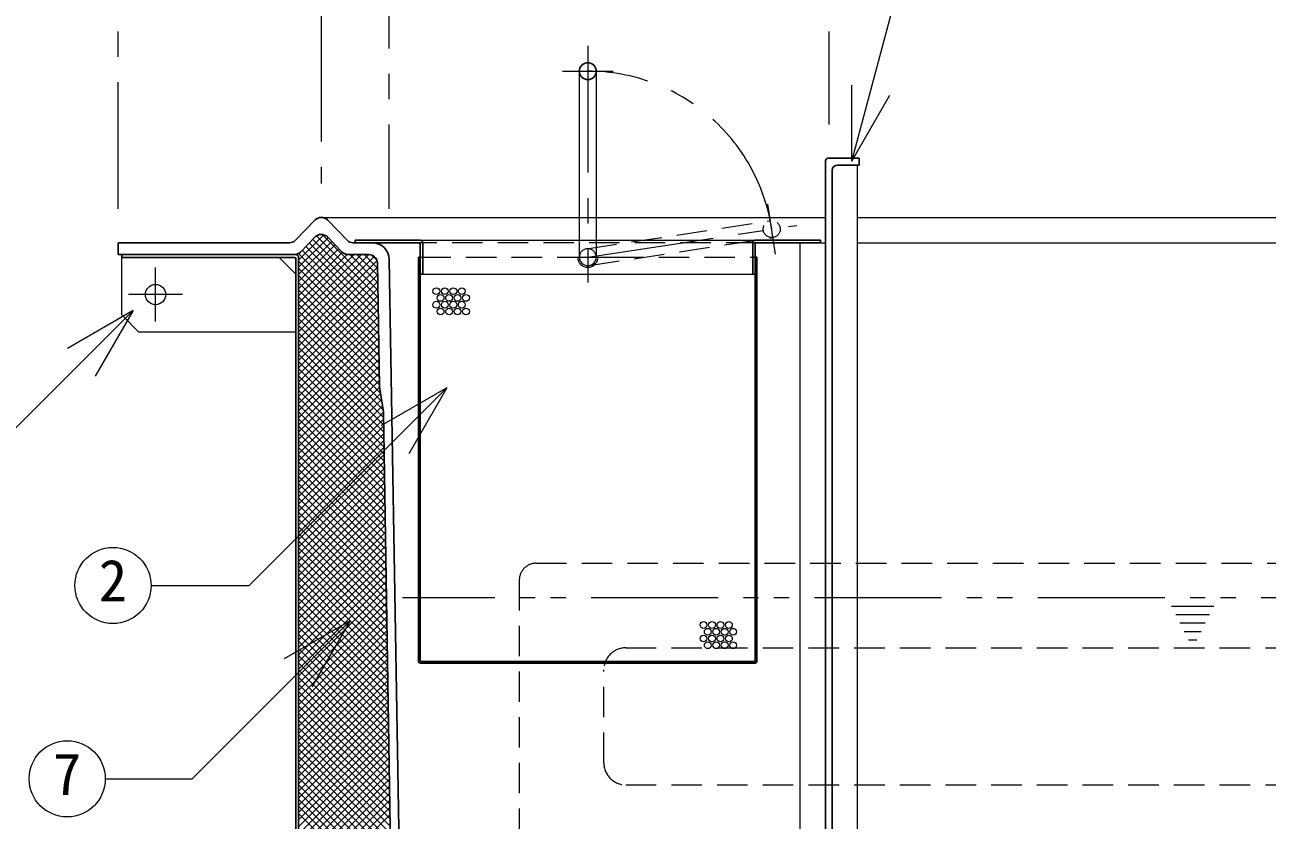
# Model space of a CAD drawing. Units: millimetres at full size, sheet at 1:15; details may follow other scales. Extents: x -3151 to 2924, y -2106 to 2109.
# Drawn here: x -2349 to -1614, y -940 to -469 of the extents above; entities that cross this region are included whole.
import ezdxf
from ezdxf.enums import TextEntityAlignment as Align

# ---------------------------------------------------------------- set-up
doc = ezdxf.new("R2010")
doc.units = ezdxf.units.MM
doc.header["$LTSCALE"] = 15
for name, pattern in [('CHAIN1', [8, 5, -1, 1, -1]), ('DASHED1', [1.8, 1.2, -0.6]), ('DOUBLE_CHAIN1', [8.8, 5, -1, 0.6, -0.6, 0.6, -1])]:
    doc.linetypes.add(name, pattern=pattern)
doc.layers.add('0-0____1', color=4, linetype='Continuous', lineweight=9)
doc.styles.add('ＭＳ ゴシック', font='')
doc.styles.get('ＭＳ ゴシック').set_extended_font_data('MS Gothic')

msp = doc.modelspace()

# ---------------------------------------------------------------- linework, layer by layer
at = {"layer": '0-0____1', "linetype": 'CHAIN1'}
for p, q in [((-2293.4, -578.33), (-2293.4, -38.33)), ((-2173.4, -103.33), (-2173.4, -563.33)), ((-2133.4, -168.33), (-2133.4, -578.33)), ((-1873.4, -233.33), (-1873.4, -528.33)), ((-2015.9, -481.83), (-2015.9, -621.83)), ((-2030.9, -496.83), (-2000.9, -496.83)), ((-1904.9, -605.1), (-1909.42, -575.44)), ((-2015.9, -606.83), (-1892.33, -588.01)), ((-2030.9, -606.83), (-2000.9, -606.83)), ((-2271.4, -644.93), (-2271.4, -612.93)), ((-2255.4, -628.93), (-2287.4, -628.93))]:
    msp.add_line(p, q, dxfattribs=at)
at = {"layer": '0-0____1', "color": 7, "lineweight": 18}
for p, q in [((-2020.9, -496.83), (-2020.9, -606.83)), ((-2010.9, -496.83), (-2010.9, -606.83)), ((-1859.8, -550.01), (-1859.8, -505.01)), ((-1859.8, -550.01), (-1837.3, -511.03)), ((-1856.4, -1018.33), (-1856.4, -552.33)), ((-2291.4, -640.93), (-2291.4, -606.93)), ((-2188.4, -616.93), (-2198.4, -606.93)), ((-2284.55, -638.26), (-2398.65, -752.36)), ((-2284.55, -638.26), (-2323.52, -660.76)), ((-2284.55, -638.26), (-2307.05, -677.23)), ((-2291.4, -640.93), (-2281.4, -650.93)), ((-2281.4, -650.93), (-2188.4, -650.93)), ((-2099.17, -684.07), (-2216.06, -800.97)), ((-2099.17, -684.07), (-2138.14, -706.57)), ((-2099.17, -684.07), (-2121.67, -723.04)), ((-2274.04, -800.97), (-2216.06, -800.97)), ((-2156.41, -821.93), (-2249.79, -915.31)), ((-2156.41, -821.93), (-2195.38, -844.43)), ((-2156.41, -821.93), (-2178.91, -860.9)), ((-2301.1, -915.31), (-2249.79, -915.31))]:
    msp.add_line(p, q, dxfattribs=at)
at = {"layer": '0-0____1', "color": 5, "lineweight": 25}
for p, q in [((-1875.4, -549.83), (-1875.4, -1050.83)), ((-1873.9, -548.33), (-1855.4, -548.33)), ((-1855.4, -548.33), (-1855.4, -552.33)), ((-1871.4, -555.33), (-1871.4, -1045.33)), ((-1868.4, -552.33), (-1855.4, -552.33)), ((-2188.72, -596.82), (-2176.98, -584.83)), ((-2158.09, -596.82), (-2169.83, -584.83)), ((-2293.4, -598.33), (-2293.4, -605.33)), ((-2293.4, -598.33), (-2192.29, -598.33)), ((-2185.78, -603.82), (-2176.98, -594.83)), ((-2161.03, -603.82), (-2169.83, -594.83)), ((-2115.65, -598.33), (-2154.51, -598.33)), ((-2153.4, -596.83), (-2153.4, -598.33)), ((-2114.9, -596.83), (-2153.4, -596.83)), ((-2114.9, -845.33), (-2114.9, -599.08)), ((-1918.4, -598.33), (-1918.4, -616.83)), ((-1916.9, -596.83), (-1878.4, -596.83)), ((-1916.9, -845.33), (-1916.9, -599.08)), ((-1916.15, -598.33), (-1878.4, -598.33)), ((-1878.4, -598.33), (-1878.4, -596.83)), ((-2188.4, -605.33), (-2293.4, -605.33)), ((-2291.4, -606.93), (-2291.4, -605.33)), ((-2189.2, -606.93), (-2291.4, -606.93)), ((-2188.4, -607.73), (-2188.4, -1255.93)), ((-2186.8, -606.93), (-2186.8, -1254.33)), ((-2145.2, -605.33), (-2157.46, -605.33)), ((-2123.9, -1168.83), (-2133.24, -608.14)), ((-2115.9, -606.83), (-2114.9, -606.83)), ((-2115.9, -845.83), (-2115.9, -606.83)), ((-1916.9, -606.83), (-1915.9, -606.83)), ((-1915.9, -845.83), (-1915.9, -606.83)), ((-2138.99, -683.33), (-2140.21, -610.07)), ((-1918.4, -616.83), (-1916.9, -616.83)), ((-2138.99, -683.33), (-2136.74, -698.33)), ((-2128.81, -1173.83), (-2136.74, -698.33)), ((-1916.9, -846.83), (-2114.9, -846.83)), ((-1917.4, -845.83), (-2114.4, -845.83))]:
    msp.add_line(p, q, dxfattribs=at)
at = {"layer": '0-0____1'}
for p, q in [((-2173.4, -583.33), (-2020.9, -583.33)), ((-2010.9, -583.33), (-1875.4, -583.33)), ((-1856.4, -583.33), (-1535.4, -583.33)), ((-2186.8, -608.54), (-2171.84, -593.58)), ((-2176.23, -594.21), (-2139.87, -630.58)), ((-2172.84, -593.36), (-2139.94, -626.26)), ((-2186.8, -612.78), (-2169.35, -595.33)), ((-2186.8, -617.03), (-2167.25, -597.47)), ((-2186.8, -621.27), (-2165.15, -599.61)), ((-2186.8, -625.51), (-2163.05, -601.76)), ((-2182.6, -600.57), (-2139.65, -643.52)), ((-2180.5, -598.43), (-2139.72, -639.21)), ((-2178.4, -596.29), (-2139.79, -634.89)), ((-2114.9, -596.83), (-2020.9, -596.83)), ((-2010.9, -596.83), (-1916.9, -596.83)), ((-1890.4, -1093.33), (-1890.4, -598.33)), ((-1878.4, -598.33), (-1875.4, -598.33)), ((-1856.4, -598.33), (-1535.4, -598.33)), ((-2187.91, -605.4), (-2187.46, -604.95)), ((-2186.95, -604.71), (-2139.51, -652.15)), ((-2186.8, -629.75), (-2160.95, -603.9)), ((-2186.8, -634), (-2158.09, -605.28)), ((-2186.8, -646.72), (-2145.4, -605.33)), ((-2186.8, -642.48), (-2149.65, -605.33)), ((-2186.8, -638.24), (-2153.89, -605.33)), ((-2186.8, -650.97), (-2142.18, -606.34)), ((-2186.8, -655.21), (-2140.43, -608.84)), ((-2186.8, -609.1), (-2139.44, -656.46)), ((-2184.7, -602.72), (-2139.58, -647.84)), ((-2156.63, -605.33), (-2140.01, -621.95)), ((-2152.39, -605.33), (-2140.08, -617.63)), ((-2148.15, -605.33), (-2140.15, -613.32)), ((-2143.66, -605.57), (-2140.44, -608.79)), ((-2186.8, -659.45), (-2140.16, -612.81)), ((-2186.8, -613.34), (-2139.36, -660.78)), ((-2186.8, -663.7), (-2140.09, -616.99)), ((-2186.8, -617.58), (-2139.29, -665.09)), ((-2186.8, -667.94), (-2140.02, -621.16)), ((-2186.8, -621.82), (-2139.22, -669.41)), ((-2113.4, -616.83), (-1918.4, -616.83)), ((-2186.8, -672.18), (-2139.95, -625.33)), ((-2186.8, -626.07), (-2139.15, -673.72)), ((-2186.8, -676.42), (-2139.88, -629.5)), ((-2186.8, -630.31), (-2139.08, -678.04)), ((-2186.8, -680.67), (-2139.82, -633.68)), ((-2186.8, -634.55), (-2139, -682.35)), ((-2186.8, -684.91), (-2139.75, -637.85)), ((-2186.8, -638.8), (-2138.41, -687.19)), ((-2186.8, -689.15), (-2139.68, -642.02)), ((-2186.8, -643.04), (-2137.66, -692.18)), ((-2186.8, -693.39), (-2139.61, -646.2)), ((-2186.8, -647.28), (-2136.91, -697.17)), ((-2186.8, -697.64), (-2139.54, -650.37)), ((-2186.8, -651.52), (-2136.68, -701.64)), ((-2186.8, -701.88), (-2139.47, -654.54)), ((-2186.8, -655.77), (-2136.61, -705.96)), ((-2186.8, -706.12), (-2139.4, -658.72)), ((-2186.8, -660.01), (-2136.54, -710.27)), ((-2186.8, -710.36), (-2139.33, -662.89)), ((-2186.8, -664.25), (-2136.47, -714.59)), ((-2186.8, -714.61), (-2139.26, -667.06)), ((-2186.8, -668.49), (-2136.39, -718.9)), ((-2186.8, -718.85), (-2139.19, -671.24)), ((-2186.8, -672.74), (-2136.32, -723.22)), ((-2186.8, -723.09), (-2139.12, -675.41)), ((-2186.8, -676.98), (-2136.25, -727.53)), ((-2186.8, -727.34), (-2139.05, -679.58)), ((-2186.8, -681.22), (-2136.18, -731.85)), ((-2186.8, -731.58), (-2138.93, -683.71)), ((-2186.8, -685.46), (-2136.11, -736.16)), ((-2186.8, -735.82), (-2138.38, -687.39)), ((-2186.8, -689.71), (-2136.03, -740.48)), ((-2186.8, -740.06), (-2137.82, -691.08)), ((-2186.8, -693.95), (-2135.96, -744.79)), ((-2186.8, -744.31), (-2137.27, -694.77)), ((-2186.8, -698.19), (-2135.89, -749.1)), ((-2186.8, -748.55), (-2136.73, -698.48)), ((-2186.8, -702.43), (-2135.82, -753.42)), ((-2186.8, -752.79), (-2136.67, -702.65)), ((-2186.8, -706.68), (-2135.75, -757.73)), ((-2186.8, -757.03), (-2136.6, -706.83)), ((-2186.8, -710.92), (-2135.68, -762.05)), ((-2186.8, -761.28), (-2136.53, -711)), ((-2186.8, -715.16), (-2135.6, -766.36)), ((-2186.8, -765.52), (-2136.46, -715.17)), ((-2186.8, -769.76), (-2136.39, -719.35)), ((-2186.8, -719.41), (-2135.53, -770.68)), ((-2186.8, -774), (-2136.32, -723.52)), ((-2186.8, -723.65), (-2135.46, -774.99)), ((-2186.8, -778.25), (-2136.25, -727.69)), ((-2186.8, -727.89), (-2135.39, -779.31)), ((-2186.8, -782.49), (-2136.18, -731.86)), ((-2186.8, -732.13), (-2135.32, -783.62)), ((-2186.8, -786.73), (-2136.11, -736.04)), ((-2186.8, -736.38), (-2135.24, -787.94)), ((-2186.8, -790.97), (-2136.04, -740.21)), ((-2186.8, -740.62), (-2135.17, -792.25)), ((-2186.8, -795.22), (-2135.97, -744.38)), ((-2186.8, -744.86), (-2135.1, -796.56)), ((-2186.8, -799.46), (-2135.9, -748.56)), ((-2186.8, -749.1), (-2135.03, -800.88)), ((-2186.8, -803.7), (-2135.83, -752.73)), ((-2186.8, -753.35), (-2134.96, -805.19)), ((-2186.8, -807.95), (-2135.76, -756.9)), ((-2186.8, -757.59), (-2134.88, -809.51)), ((-2186.8, -812.19), (-2135.69, -761.08)), ((-2186.8, -761.83), (-2134.81, -813.82)), ((-2186.8, -816.43), (-2135.62, -765.25)), ((-2186.8, -766.07), (-2134.74, -818.14)), ((-2186.8, -820.67), (-2135.55, -769.42)), ((-2186.8, -770.32), (-2134.67, -822.45)), ((-2186.8, -824.92), (-2135.48, -773.6)), ((-2186.8, -774.56), (-2134.6, -826.77)), ((-2186.8, -829.16), (-2135.41, -777.77)), ((-2186.8, -778.8), (-2134.52, -831.08)), ((-2186.8, -833.4), (-2135.34, -781.94)), ((-2186.8, -783.05), (-2134.45, -835.4)), ((-2186.8, -837.64), (-2135.27, -786.11)), ((-2186.8, -787.29), (-2134.38, -839.71)), ((-2186.8, -841.89), (-2135.2, -790.29)), ((-2186.8, -791.53), (-2134.31, -844.02)), ((-2186.8, -846.13), (-2135.14, -794.46)), ((-2186.8, -795.77), (-2134.24, -848.34)), ((-2186.8, -850.37), (-2135.07, -798.63)), ((-2186.8, -800.02), (-2134.17, -852.65)), ((-2186.8, -854.61), (-2135, -802.81)), ((-2186.8, -804.26), (-2134.09, -856.97)), ((-2186.8, -858.86), (-2134.93, -806.98)), ((-2186.8, -808.5), (-2134.02, -861.28)), ((-2186.8, -863.1), (-2134.86, -811.15)), ((-2186.8, -812.74), (-2133.95, -865.6)), ((-2186.8, -867.34), (-2134.79, -815.33)), ((-2186.8, -816.99), (-2133.88, -869.91)), ((-2186.8, -871.58), (-2134.72, -819.5)), ((-2186.8, -821.23), (-2133.81, -874.23)), ((-2186.8, -875.83), (-2134.65, -823.67)), ((-2186.8, -825.47), (-2133.73, -878.54)), ((-2186.8, -880.07), (-2134.58, -827.85)), ((-2186.8, -829.71), (-2133.66, -882.86)), ((-2186.8, -884.31), (-2134.51, -832.02)), ((-2186.8, -833.96), (-2133.59, -887.17)), ((-2186.8, -888.56), (-2134.44, -836.19)), ((-2186.8, -838.2), (-2133.52, -891.48)), ((-2186.8, -892.8), (-2134.37, -840.36)), ((-2186.8, -842.44), (-2133.45, -895.8)), ((-2186.8, -897.04), (-2134.3, -844.54)), ((-2186.8, -846.68), (-2133.37, -900.11)), ((-2186.8, -901.28), (-2134.23, -848.71)), ((-2186.8, -850.93), (-2133.3, -904.43)), ((-2186.8, -905.53), (-2134.16, -852.88)), ((-2186.8, -855.17), (-2133.23, -908.74)), ((-2186.8, -909.77), (-2134.09, -857.06)), ((-2186.8, -859.41), (-2133.16, -913.06)), ((-2186.8, -914.01), (-2134.02, -861.23)), ((-2186.8, -863.66), (-2133.09, -917.37)), ((-2186.8, -918.25), (-2133.95, -865.4)), ((-2186.8, -867.9), (-2133.01, -921.69)), ((-2186.8, -922.5), (-2133.88, -869.58)), ((-2186.8, -872.14), (-2132.94, -926)), ((-2186.8, -926.74), (-2133.81, -873.75)), ((-2186.8, -876.38), (-2132.87, -930.32)), ((-2186.8, -930.98), (-2133.74, -877.92)), ((-2186.8, -880.63), (-2132.8, -934.63)), ((-2186.8, -935.22), (-2133.67, -882.1)), ((-2186.8, -884.87), (-2132.73, -938.94)), ((-2186.8, -939.47), (-2133.61, -886.27)), ((-2186.8, -889.11), (-2132.66, -943.26)), ((-2186.8, -943.71), (-2133.54, -890.44)), ((-2186.8, -893.35), (-2132.58, -947.57)), ((-2186.8, -947.95), (-2133.47, -894.61)), ((-2186.8, -897.6), (-2132.51, -951.89)), ((-2186.8, -952.19), (-2133.4, -898.79)), ((-2186.8, -901.84), (-2132.44, -956.2)), ((-2186.8, -956.44), (-2133.33, -902.96)), ((-2186.8, -906.08), (-2132.37, -960.52)), ((-2186.8, -960.68), (-2133.26, -907.13)), ((-2186.8, -910.32), (-2132.3, -964.83)), ((-2186.8, -964.92), (-2133.19, -911.31)), ((-2186.8, -914.57), (-2132.22, -969.15)), ((-2186.8, -969.17), (-2133.12, -915.48)), ((-2186.8, -918.81), (-2132.15, -973.46)), ((-2186.8, -973.41), (-2133.05, -919.65)), ((-2186.8, -923.05), (-2132.08, -977.78)), ((-2186.8, -977.65), (-2132.98, -923.83)), ((-2186.8, -927.29), (-2132.01, -982.09)), ((-2186.8, -981.89), (-2132.91, -928)), ((-2186.8, -931.54), (-2131.94, -986.4)), ((-2186.8, -986.14), (-2132.84, -932.17)), ((-2186.8, -935.78), (-2131.86, -990.72)), ((-2186.8, -990.38), (-2132.77, -936.35))]:
    msp.add_line(p, q, dxfattribs=at)
at = {"layer": '0-0____1', "linetype": 'DASHED1'}
for p, q in [((-2020.9, -583.33), (-2010.9, -583.33)), ((-2016.66, -601.88), (-1907.91, -585.32)), ((-1916.15, -598.33), (-2115.65, -598.33)), ((-2020.9, -596.83), (-2010.9, -596.83)), ((-2015.15, -611.77), (-1906.4, -595.21)), ((-2114.9, -606.83), (-2030.9, -606.83)), ((-2000.9, -606.83), (-1916.9, -606.83)), ((-2046.4, -787.83), (-1013.4, -787.83)), ((-2056.4, -797.83), (-2056.4, -958.83)), ((-1993.4, -837.83), (-1066.4, -837.83)), ((-2006.4, -905.83), (-2006.4, -850.83)), ((-1993.4, -918.83), (-1066.4, -918.83))]:
    msp.add_line(p, q, dxfattribs=at)
at = {"layer": '0-0____1', "linetype": 'DOUBLE_CHAIN1'}
for p, q in [((-1146.9, -808.33), (-2125.4, -808.33)), ((-1645.9, -813.33), (-1670.9, -813.33)), ((-1648.4, -818.33), (-1668.4, -818.33)), ((-1650.9, -823.33), (-1665.9, -823.33)), ((-1653.4, -828.33), (-1663.4, -828.33)), ((-1655.9, -833.33), (-1660.9, -833.33))]:
    msp.add_line(p, q, dxfattribs=at)
at = {"layer": '0-0____1', "color": 7, "lineweight": 18}
msp.add_lwpolyline([(-1859.8, -550.01), (-1818.54, -396), (-1764.4, -396)], dxfattribs=at)
at = {"layer": '0-0____1', "color": 5, "lineweight": 25}
msp.add_lwpolyline([(-2113.4, -598.33), (-2113.4, -616.83), (-2114.9, -616.83)], dxfattribs=at)
msp.add_circle((-2015.9, -496.83), 5, dxfattribs=at)
at = {"layer": '0-0____1', "linetype": 'DASHED1'}
msp.add_circle((-1907.16, -590.27), 5, dxfattribs=at)
at = {"layer": '0-0____1', "color": 7, "lineweight": 18}
for centre, radius in [((-2271.4, -628.93), 6), ((-2296.54, -800.97), 22.5), ((-2323.6, -915.31), 22.5)]:
    msp.add_circle(centre, radius, dxfattribs=at)
at = {"layer": '0-0____1'}
for centre in [(-2105.39, -626.92), (-2102.89, -630.92), (-2100.39, -626.92), (-2097.89, -630.92), (-2095.39, -626.92), (-2092.89, -630.92), (-2090.39, -626.92), (-2087.89, -630.92), (-2105.39, -634.92), (-2102.89, -638.92), (-2100.39, -634.92), (-2097.89, -638.92), (-2095.39, -634.92), (-2092.89, -638.92), (-2090.39, -634.92), (-2087.89, -638.92), (-1947.48, -824.32), (-1942.48, -824.32), (-1937.48, -824.32), (-1932.48, -824.32), (-1944.98, -828.32), (-1939.98, -828.32), (-1934.98, -828.32), (-1929.98, -828.32), (-1947.48, -832.32), (-1944.98, -836.32), (-1942.48, -832.32), (-1939.98, -836.32), (-1937.48, -832.32), (-1934.98, -836.32), (-1932.48, -832.32), (-1929.98, -836.32)]:
    msp.add_circle(centre, 2, dxfattribs=at)
at = {"layer": '0-0____1', "linetype": 'CHAIN1'}
msp.add_arc((-2015.9, -606.83), 110, 8.65803, 90, dxfattribs=at)
at = {"layer": '0-0____1', "color": 5, "lineweight": 25}
for centre, radius, start, end in [((-1873.9, -549.83), 1.5, 90, 180), ((-1868.4, -555.33), 3, 90, 180), ((-2173.4, -588.33), 5, 44.3947, 135.6053), ((-2173.4, -598.33), 5, 44.3947, 135.6053), ((-2192.29, -593.33), 5, 270, 315.6053), ((-2154.51, -593.33), 5, 224.3947, 270), ((-2143.24, -608.33), 10, 1.04163, 90), ((-2115.65, -599.08), 0.75, 0, 90), ((-2114.9, -598.33), 1.5, 0, 90), ((-1916.9, -598.33), 1.5, 90, 180), ((-1916.15, -599.08), 0.75, 90, 180), ((-2189.35, -600.33), 5, 270, 315.6053), ((-2189.2, -607.73), 0.8, 0, 90), ((-2188.4, -606.93), 1.6, 0, 90), ((-2157.46, -600.33), 5, 224.3947, 270), ((-2145.2, -610.33), 5, 1.04163, 90), ((-2114.9, -845.83), 1, 180, 270), ((-2114.4, -845.33), 0.5, 180, 270), ((-1917.4, -845.33), 0.5, 270, 0), ((-1916.9, -845.83), 1, 270, 0)]:
    msp.add_arc(centre, radius, start, end, dxfattribs=at)
at = {"layer": '0-0____1', "linetype": 'DASHED1'}
for centre, radius, start, end in [((-2015.9, -606.83), 5, 0, 180), ((-2015.9, -606.83), 6, 180, 0), ((-2046.4, -797.83), 10, 90, 180), ((-1993.4, -850.83), 13, 90, 180), ((-1993.4, -905.83), 13, 180, 270)]:
    msp.add_arc(centre, radius, start, end, dxfattribs=at)
at = {"layer": '0-0____1', "color": 7, "lineweight": 18}
msp.add_arc((-2015.9, -606.83), 5, 180, 0, dxfattribs=at)

# ---------------------------------------------------------------- texts
at = {"layer": '0-0____1', "color": 7, "style": 'ＭＳ ゴシック'}
for s, p in [('2', (-2304.97, -817.84)), ('7', (-2332.04, -932.19))]:
    msp.add_text(s, height=24.74, dxfattribs=at).set_placement(p, align=Align.BOTTOM_LEFT)

doc.saveas('drawing.dxf')
